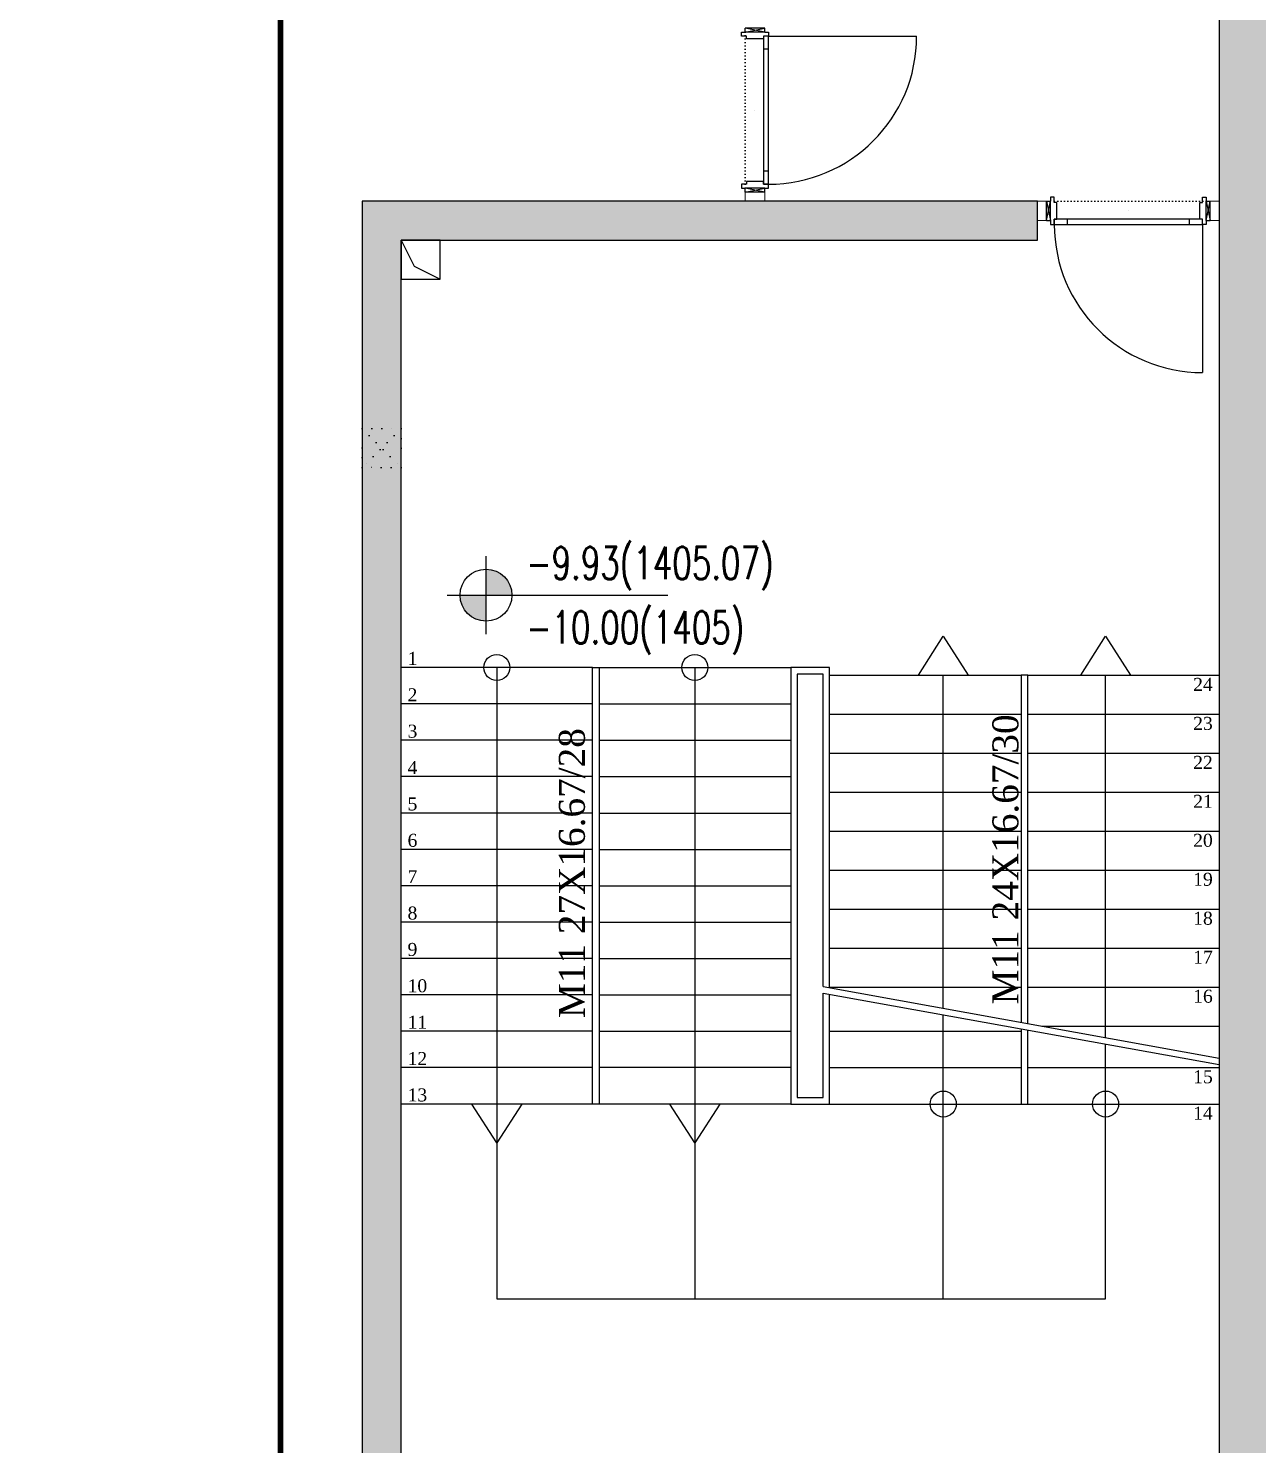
# Model space of a CAD drawing. Extents: x -5598 to 26293, y -3808 to 13850.
# Drawn here: x 19663 to 20610, y 78 to 1168 of the extents above; entities that cross this region are included whole.
import ezdxf
from ezdxf.enums import TextEntityAlignment as Align

# ---------------------------------------------------------------- set-up
doc = ezdxf.new("R2010")
doc.units = 0
doc.header["$LTSCALE"] = 100
doc.header["$MEASUREMENT"] = 0
doc.linetypes.add('DOT', pattern=[0.25, 0, -0.25])
doc.linetypes.add('HIDDEN', pattern=[0.375, 0.25, -0.125])
for name, color, linetype in [('GOR', 7, 'Continuous'), ('IZ', 7, 'Continuous'), ('KA-PEN-5 @ 1', 5, 'Continuous'), ('KOLON', 7, 'Continuous'), ('KOR KASA', 1, 'Continuous'), ('KOT', 7, 'Continuous'), ('MERD', 7, 'Continuous'), ('OLCU DIS', 7, 'Continuous'), ('TARAMA', 7, 'Continuous'), ('YAZI', 7, 'Continuous')]:
    doc.layers.add(name, color=color, linetype=linetype)
doc.layers.add('Y-DETAIL NUMBER', color=140, linetype='Continuous', lineweight=18)
doc.layers.add('Y-DUVAR GAZBETON', color=161, linetype='Continuous', lineweight=20)
doc.styles.add('OLC-50', font='romans.shx', dxfattribs={"width": 0.5, "height": 0.15})
doc.styles.add('olcu', font='romans.shx', dxfattribs={"width": 0.5})
doc.styles.add('YAZI', font='times.ttf')
doc.dimstyles.new('1-200', dxfattribs={"dimtxt": 40, "dimasz": 2, "dimexe": 0, "dimexo": 0, "dimgap": 10, "dimtad": 1, "dimdec": 4, "dimrnd": 0.1, "dimzin": 9, "dimdsep": 46, "dimtxsty": 'olcu', "dimblk1": 'SOL', "dimblk2": 'SAG', "dimsah": 1, "dimcen": 0, "dimse1": 1, "dimse2": 1, "dimclre": 13, "dimadec": 0, "dimazin": 0, "dimtfac": 1, "dimtdec": 4, "dimtix": 1, "dimtmove": 2, "dimatfit": 2, "dimldrblk": 'SOL', "dimfxl": 0, "dimtolj": 1, "dimarcsym": 0})

# ---------------------------------------------------------------- blocks, each defined once
blk = doc.blocks.new('KOT-PL(TEMIZ&KABA)')
at = {"layer": 'KOT', "linetype": 'Continuous', "lineweight": -3}
h = blk.add_hatch(color=7, dxfattribs=at)
h.paths.add_polyline_path([(0, 0), (0.2, 0, 0.414214), (0, 0.2)])
h.paths.add_polyline_path([(0, 0), (-0.2, 0, 0.414214), (0, -0.2)])
at = {"layer": 'KOT', "color": 7, "lineweight": -3}
for p, q in [((0, -0.3), (0, 0.3)), ((-0.3, 0), (1.4, 0))]:
    blk.add_line(p, q, dxfattribs=at)
at = {"layer": 'KOT', "color": 7, "linetype": 'Continuous', "lineweight": -3}
blk.add_circle((0, 0), 0.2, dxfattribs=at)
at = {"layer": 'KOT', "color": 7, "linetype": 'Continuous', "lineweight": -3, "style": 'olcu', "width": 0.7}
for tag, p in [('KOTTEMIZ', (0.31, 0.122)), ('KOTKABA', (0.31, -0.373))]:
    blk.add_attdef(tag, p, '', height=0.25, dxfattribs=at)
blk = doc.blocks.new('*U514')
at = {"color": 0, "lineweight": -2}
for p, q in [((-117, 18), (-117, 132)), ((-107, 18), (-107, 14)), ((-13.1, 18), (-13.1, 14)), ((-60, 7.5), (-60, 7.5))]:
    blk.add_line(p, q, dxfattribs=at)
at = {"color": 0, "linetype": 'DOT', "ltscale": 0.1}
blk.add_line((-120, 0), (0, 0), dxfattribs=at)
at = {"color": 0, "lineweight": -2}
for points in [[(-120, 15), (-120, 18), (-117, 18), (-117, 14), (-115, 14), (-115, 1), (-117, 1), (-117, -3), (-120, -3), (-120, 0)], [(0, 15), (0, 18), (-3, 18), (-3, 14), (-5, 14), (-5, 1), (-3, 1), (-3, -3), (0, -3), (0, 0)]]:
    blk.add_lwpolyline(points, dxfattribs=at)
blk.add_lwpolyline([(-117, 18), (-117, 14), (-3, 14), (-3, 18)], close=True, dxfattribs=at)
blk.add_arc((-117, 18), 114, 0, 90, dxfattribs=at)
at = {"style": 'OLC-50', "width": 0.5, "flags": 1}
for tag, p in [('K-NO', (-182.8, -83.8)), ('K-KANRENK', (-2.3, -88.8)), ('K-BLOK', (-183.4, -120.6)), ('K-KASRENK', (-1.2, -126.7)), ('K-KAT', (-184.3, -156)), ('K-TAMACILMA', (-2.8, -165.7)), ('K-MAHALKOD', (-183.3, -194)), ('K-FOTOSEL', (-1.8, -201.7)), ('K-MAHALAD', (-184.8, -233)), ('K-HERMETIK', (0.1, -236.3)), ('K-ACILISYON', (-183.8, -268.9)), ('K-HIDROLIK', (-2.2, -270.2)), ('K-YANGIN', (-181.9, -303.5)), ('K-KART', (-0.4, -303.8)), ('K-KANATTIP', (-184.2, -337.4)), ('K-BAND', (-1.8, -345.7)), ('K-KANATMALZ', (-182.4, -371.1)), ('K-MENFEZ', (0.1, -380.3)), ('K-KASAMALZ', (-181.4, -410.1)), ('K-PBAR', (-2.2, -414.1)), ('K-KASATIP', (-182, -446.8)), ('K-ELEKTRIKLI', (-0.4, -447.8)), ('K-DUVAR', (-182, -485.2)), ('K-TIP', (-0.4, -486.4)), ('K-REZ1', (-0.4, -524.3)), ('K-REZ2', (-0.4, -560.8)), ('K-REZ3', (-0.4, -600.7))]:
    blk.add_attdef(tag, p, '', height=30, dxfattribs=at)
blk = doc.blocks.new('*U511')
at = {"color": 0, "lineweight": -2}
for p, q in [((-117, 18), (-117, 132)), ((-107, 18), (-107, 14)), ((-13.1, 18), (-13.1, 14)), ((-60, 7.5), (-60, 7.5))]:
    blk.add_line(p, q, dxfattribs=at)
at = {"color": 0, "linetype": 'DOT', "ltscale": 0.1}
blk.add_line((-120, 0), (0, 0), dxfattribs=at)
at = {"color": 0, "lineweight": -2}
for points in [[(-120, 15), (-120, 18), (-117, 18), (-117, 14), (-115, 14), (-115, 1), (-117, 1), (-117, -3), (-120, -3), (-120, 0)], [(0, 15), (0, 18), (-3, 18), (-3, 14), (-5, 14), (-5, 1), (-3, 1), (-3, -3), (0, -3), (0, 0)]]:
    blk.add_lwpolyline(points, dxfattribs=at)
blk.add_lwpolyline([(-117, 18), (-117, 14), (-3, 14), (-3, 18)], close=True, dxfattribs=at)
blk.add_arc((-117, 18), 114, 0, 90, dxfattribs=at)
at = {"style": 'OLC-50', "width": 0.5, "flags": 1}
for tag, p in [('K-NO', (-182.8, -83.8)), ('K-KANRENK', (-2.3, -88.8)), ('K-BLOK', (-183.4, -120.6)), ('K-KASRENK', (-1.2, -126.7)), ('K-KAT', (-184.3, -156)), ('K-TAMACILMA', (-2.8, -165.7)), ('K-MAHALKOD', (-183.3, -194)), ('K-FOTOSEL', (-1.8, -201.7)), ('K-MAHALAD', (-184.8, -233)), ('K-HERMETIK', (0.1, -236.3)), ('K-ACILISYON', (-183.8, -268.9)), ('K-HIDROLIK', (-2.2, -270.2)), ('K-YANGIN', (-181.9, -303.5)), ('K-KART', (-0.4, -303.8)), ('K-KANATTIP', (-184.2, -337.4)), ('K-BAND', (-1.8, -345.7)), ('K-KANATMALZ', (-182.4, -371.1)), ('K-MENFEZ', (0.1, -380.3)), ('K-KASAMALZ', (-181.4, -410.1)), ('K-PBAR', (-2.2, -414.1)), ('K-KASATIP', (-182, -446.8)), ('K-ELEKTRIKLI', (-0.4, -447.8)), ('K-DUVAR', (-182, -485.2)), ('K-TIP', (-0.4, -486.4)), ('K-REZ1', (-0.4, -524.3)), ('K-REZ2', (-0.4, -560.8)), ('K-REZ3', (-0.4, -600.7))]:
    blk.add_attdef(tag, p, '', height=30, dxfattribs=at)
blk = doc.blocks.new('*U91')
at = {"layer": 'KOR KASA'}
for p, q in [((0, 126), (15, 126)), ((15, 126), (15, 123)), ((0, 3), (0, 0)), ((0, 3), (15, 3)), ((15, 3), (15, 0))]:
    blk.add_line(p, q, dxfattribs=at)
for points in [[(15, 126), (0, 123)], [(0, 126), (15, 123)], [(0, 126), (0, 123)], [(0, 123), (15, 123)], [(15, 3), (0, 0)], [(0, 3), (15, 0)], [(0, 0), (15, 0)]]:
    blk.add_lwpolyline(points, dxfattribs=at)
blk = doc.blocks.new('TASIYICI SISTEM (1.BODRUM KAT)')
at = {"layer": 'TARAMA'}
h = blk.add_hatch(dxfattribs=at)
h.set_pattern_fill('ANSI33', color=253, scale=100, style=2)
h.set_pattern_definition([(45, (-5880, -12320), (-17.67767, 17.67767), []), (45, (-5862.322, -12320), (-17.67767, 17.67767), [12.5, -6.25])])
h.paths.add_polyline_path([(15390, -4385.5), (15350, -4385.5), (15350, -5535), (14700, -5535), (14700, -6290), (14040, -6290), (14040, -7315), (14560, -7315), (14560, -7285), (14070, -7285), (14070, -6320), (14700, -6320), (14700, -7730), (14740, -7730), (14740, -5575), (15390, -5575)])
h.paths.add_polyline_path([(14740, -7730), (14700, -7730), (14700, -7980), (14660, -7980), (14660, -8060), (14700, -8060), (14700, -8840), (14660, -8840), (14660, -8920), (14700, -8920), (14700, -9690), (14660, -9690), (14660, -9770), (14700, -9770), (14700, -10325), (14740, -10325)])
h.paths.add_polyline_path([(14740, -10325), (14700, -10325), (14700, -10530), (14660, -10530), (14660, -10610), (14700, -10610), (14700, -12280), (14070, -12280), (14070, -11315), (14560, -11315), (14560, -11285), (14040, -11285), (14040, -12280), (13230, -12280), (13230, -12240), (13150, -12240), (13150, -12280), (13105, -12280), (13105, -12320), (13150, -12320), (13150, -12620), (12750, -12620), (12750, -12320), (12750, -12320), (12795, -12320), (12795, -12280), (12750, -12280), (12750, -12240), (12710, -12240), (12710, -12280), (12375, -12280), (12375, -12240), (12295, -12240), (12295, -12280), (11525, -12280), (11525, -12240), (11445, -12240), (11445, -12280), (10675, -12280), (10675, -12240), (10595, -12240), (10595, -12280), (10260, -12280), (10260, -12240), (10220, -12240), (10220, -12280), (10175, -12280), (10175, -12320), (10220, -12320), (10220, -12620), (9820, -12620), (9820, -12320), (9865, -12320), (9865, -12280), (9820, -12280), (9820, -12240), (9740, -12240), (9740, -12280), (9145, -12280), (9095, -12300), (9145, -12320), (9780, -12320), (9780, -12660), (10260, -12660), (10260, -12320), (12710, -12320), (12710, -12660), (13190, -12660), (13190, -12320), (14740, -12320)])
h.paths.add_polyline_path([(9045, -12280), (8980, -12280), (8980, -12240), (8900, -12240), (8900, -12280), (8695, -12280), (8630, -12300), (8695, -12320), (9045, -12320)])
h.paths.add_polyline_path([(8565, -12280), (8130, -12280), (8130, -12240), (8050, -12240), (8050, -12320), (8565, -12320)])
h.paths.add_polyline_path([(8565, -12280), (8565, -12320), (8565, -12320), (8695, -12320), (8695, -12280)])
h.paths.add_polyline_path([(8695, -12280), (8565, -12280), (8630, -12300)])
h.paths.add_polyline_path([(8630, -12300), (8565, -12320), (8695, -12320)], flags=16)
h.paths.add_polyline_path([(9145, -12280), (9045, -12280), (9045, -12320), (9145, -12320), (9095, -12300)])
h.paths.add_polyline_path([(9145, -12280), (9045, -12280), (9095, -12300)])
h.paths.add_polyline_path([(9095, -12300), (9045, -12320), (9145, -12320)], flags=17)
at = {"layer": 'GOR', "color": 6, "ltscale": 0.5}
blk.add_lwpolyline([(14100, -11315), (14070, -11315), (14070, -11345), (14100, -11345)], close=True, dxfattribs=at)
blk.add_lwpolyline([(14070, -11315), (14080, -11335), (14100, -11345)], dxfattribs=at)
at = {"layer": 'IZ', "color": 4, "linetype": 'DOT', "ltscale": 0.3}
for p, q in [((14070, -11460), (14040, -11490)), ((14040, -11460), (14070, -11490))]:
    blk.add_line(p, q, dxfattribs=at)
blk.add_lwpolyline([(14070, -11460), (14070, -11490), (14040, -11490), (14040, -11460)], close=True, dxfattribs=at)
at = {"layer": 'KOLON', "color": 4}
for points in [[(14700, -9770), (14700, -10530), (14660, -10530), (14660, -10610), (14700, -10610), (14700, -12280)], [(14070, -12280), (14070, -11315), (14560, -11315), (14560, -11285), (14040, -11285), (14040, -12280)]]:
    blk.add_lwpolyline(points, dxfattribs=at)
at = {"layer": 'MERD', "color": 6}
for p, q in [((14468.3, -11650), (14487.5, -11620)), ((14487.5, -11620), (14506.7, -11650)), ((14593.3, -11650), (14612.5, -11620)), ((14612.5, -11620), (14631.7, -11650)), ((14217.5, -11644), (14070, -11644)), ((14143.7, -11644), (14143.7, -12130)), ((14222.5, -11644), (14370, -11644)), ((14296.2, -11644), (14296.2, -12130)), ((14400, -11644), (14370, -11644)), ((14370, -11644), (14370, -11980)), ((14375, -11649), (14375, -11975)), ((14395, -11649), (14375, -11649)), ((14395, -11889.6), (14395, -11649)), ((14400, -11890.5), (14400, -11644)), ((14400, -11650), (14547.5, -11650)), ((14487.5, -11906.3), (14487.5, -11650)), ((14552.5, -11650), (14700, -11650)), ((14612.5, -11928.8), (14612.5, -11650)), ((14217.5, -11672), (14070, -11672)), ((14222.5, -11672), (14370, -11672)), ((14400, -11680), (14547.5, -11680)), ((14552.5, -11680), (14700, -11680)), ((14217.5, -11700), (14070, -11700)), ((14222.5, -11700), (14370, -11700)), ((14400, -11710), (14547.5, -11710)), ((14552.5, -11710), (14700, -11710)), ((14217.5, -11728), (14070, -11728)), ((14222.5, -11728), (14370, -11728)), ((14400, -11740), (14547.5, -11740)), ((14552.5, -11740), (14700, -11740)), ((14217.5, -11756), (14070, -11756)), ((14222.5, -11756), (14370, -11756)), ((14400, -11770), (14547.5, -11770)), ((14552.5, -11770), (14700, -11770)), ((14217.5, -11784), (14070, -11784)), ((14222.5, -11784), (14370, -11784)), ((14400, -11800), (14547.5, -11800)), ((14552.5, -11800), (14700, -11800)), ((14217.5, -11812), (14070, -11812)), ((14222.5, -11812), (14370, -11812)), ((14400, -11830), (14547.5, -11830)), ((14552.5, -11830), (14700, -11830)), ((14217.5, -11840), (14070, -11840)), ((14222.5, -11840), (14370, -11840)), ((14400, -11860), (14547.5, -11860)), ((14552.5, -11860), (14700, -11860)), ((14217.5, -11868), (14070, -11868)), ((14222.5, -11868), (14370, -11868)), ((14395, -11889.6), (14700, -11944.6)), ((14400, -11890), (14547.5, -11890)), ((14552.5, -11890), (14700, -11890)), ((14217.5, -11896), (14070, -11896)), ((14222.5, -11896), (14370, -11896)), ((14395, -11975), (14395, -11894.6)), ((14395, -11894.6), (14700, -11949.6)), ((14400, -11980), (14400, -11895.5)), ((14487.5, -12130), (14487.5, -11911.3)), ((14217.5, -11924), (14070, -11924)), ((14222.5, -11924), (14370, -11924)), ((14400, -11924), (14547.5, -11924)), ((14563.5, -11920), (14700, -11920)), ((14612.5, -12130), (14612.5, -11933.8)), ((14217.5, -11952), (14070, -11952)), ((14370, -11952), (14222.5, -11952)), ((14400, -11952), (14547.5, -11952)), ((14552.5, -11952), (14700, -11952)), ((14217.5, -11980), (14070, -11980)), ((14143.7, -12010), (14124.5, -11980)), ((14163, -11980), (14143.7, -12010)), ((14370, -11980), (14222.5, -11980)), ((14296.2, -12010), (14277, -11980)), ((14315.5, -11980), (14296.2, -12010)), ((14370, -11980), (14400, -11980)), ((14375, -11975), (14395, -11975)), ((14400, -11980), (14547.5, -11980)), ((14552.5, -11980), (14700, -11980)), ((14143.7, -12130), (14612.5, -12130))]:
    blk.add_line(p, q, dxfattribs=at)
blk.add_lwpolyline([(14217.5, -11980), (14217.5, -11644), (14222.5, -11644), (14222.5, -11980)], close=True, dxfattribs=at)
for points in [[(14552.5, -11918.2), (14552.5, -11650), (14547.5, -11650), (14547.5, -11917.1)], [(14547.5, -11922.1), (14547.5, -11980), (14552.5, -11980), (14552.5, -11923.2)]]:
    blk.add_lwpolyline(points, dxfattribs=at)
for centre in [(14143.7, -11644), (14296.2, -11644), (14487.5, -11980), (14612.5, -11980)]:
    blk.add_circle(centre, 10, dxfattribs=at)
at = {"layer": 'Y-DUVAR GAZBETON'}
for p, q in [((14335, -11285), (14335, -11278)), ((14335, -11278), (14350, -11278)), ((14350, -11285), (14350, -11278)), ((14560, -11285), (14567, -11285)), ((14567, -11285), (14567, -11300)), ((14700, -11285), (14693, -11285)), ((14693, -11285), (14693, -11300)), ((14560, -11300), (14567, -11300)), ((14700, -11300), (14693, -11300))]:
    blk.add_line(p, q, dxfattribs=at)
at = {"layer": 'KA-PEN-5 @ 1'}
for name, p, rotation in [('*U511', (14335, -11275), 270), ('*U514', (14570, -11285), 180)]:
    blk.add_blockref(name, p, dxfattribs=dict(at, rotation=rotation))
at = {"layer": 'KOR KASA'}
for p, rotation in [((14350, -11152), 180), ((14693, -11300), 90)]:
    blk.add_blockref('*U91', p, dxfattribs=dict(at, rotation=rotation))
at = {"layer": 'KOT', "xscale": 100, "yscale": 100, "zscale": 100}
blk.add_blockref('KOT-PL(TEMIZ&KABA)', (14135.4, -11588.3), dxfattribs=at).add_auto_attribs({'KOTTEMIZ': '-9.93(1405.07)', 'KOTKABA': '-10.00(1405)'})
at = {"layer": 'YAZI', "color": 7, "style": 'YAZI'}
for s, p in [('1', (14075, -11642)), ('2', (14075, -11670)), ('3', (14075, -11698)), ('4', (14075, -11726)), ('5', (14075, -11754)), ('6', (14075, -11782)), ('7', (14075, -11810)), ('8', (14075, -11838)), ('9', (14075, -11866)), ('10', (14075, -11894)), ('11', (14075, -11922)), ('12', (14075, -11950)), ('13', (14075, -11978))]:
    blk.add_text(s, height=10, dxfattribs=at).set_placement(p)
for s, p in [('24', (14695, -11652)), ('23', (14695, -11682)), ('22', (14695, -11712)), ('21', (14695, -11742)), ('20', (14695, -11772)), ('19', (14695, -11802)), ('18', (14695, -11832)), ('17', (14695, -11862)), ('16', (14695, -11892)), ('15', (14695, -11954)), ('14', (14695, -11982))]:
    blk.add_text(s, height=10, dxfattribs=at).set_placement(p, align=Align.TOP_RIGHT)
for s, p in [('M11 24X16.67/30', (14545.3, -11903.3)), ('M11 27X16.67/28', (14211.5, -11913.9))]:
    blk.add_text(s, height=20, rotation=90, dxfattribs=at).set_placement(p)
blk = doc.blocks.new('SOL')
at = {"color": 0}
for p, q in [((0, 30), (0, -6.96)), ((7.58, 0), (-6.97, 0))]:
    blk.add_line(p, q, dxfattribs=at)
blk.add_circle((0, 0), 3, dxfattribs=at)
blk = doc.blocks.new('SAG')
at = {"color": 0}
for p, q in [((0, -30), (0, 6.96)), ((7.58, 0), (-6.97, 0))]:
    blk.add_line(p, q, dxfattribs=at)
blk.add_circle((0, 0), 3, dxfattribs=at)
blk = doc.blocks.new('*D267')
at = {"layer": 'OLCU DIS', "color": 0, "lineweight": -2, "transparency": 16777216}
blk.add_line((21268, -695), (20622, -695), dxfattribs=at)
at = {"layer": 'OLCU DIS', "color": 0, "lineweight": -2, "transparency": 16777216, "xscale": 2, "yscale": 2, "zscale": 2, "rotation": 180}
blk.add_blockref('SAG', (20620, -695), dxfattribs=at)
at = {"layer": 'OLCU DIS', "color": 0, "lineweight": -2, "transparency": 16777216, "xscale": 2, "yscale": 2, "zscale": 2}
blk.add_blockref('SOL', (21270, -695), dxfattribs=at)
at = {"layer": 'OLCU DIS', "color": 0, "transparency": 16777216, "insert": (21003, -665), "char_height": 40, "attachment_point": 5, "style": 'olcu'}
blk.add_mtext('\\A1;650', dxfattribs=at)
blk = doc.blocks.new('*D268')
at = {"layer": 'OLCU DIS', "color": 0, "lineweight": -2, "transparency": 16777216}
blk.add_line((20618, -695), (19072, -695), dxfattribs=at)
at = {"layer": 'OLCU DIS', "color": 0, "lineweight": -2, "transparency": 16777216, "xscale": 2, "yscale": 2, "zscale": 2, "rotation": 180}
blk.add_blockref('SAG', (19070, -695), dxfattribs=at)
at = {"layer": 'OLCU DIS', "color": 0, "lineweight": -2, "transparency": 16777216, "xscale": 2, "yscale": 2, "zscale": 2}
blk.add_blockref('SOL', (20620, -695), dxfattribs=at)
at = {"layer": 'OLCU DIS', "color": 0, "transparency": 16777216, "insert": (19648.2, -665), "char_height": 40, "attachment_point": 5, "style": 'olcu'}
blk.add_mtext('\\A1;1550', dxfattribs=at)
blk = doc.blocks.new('*D332')
at = {"layer": 'OLCU DIS', "color": 0, "lineweight": -2, "transparency": 16777216}
blk.add_line((21268, -935), (-2968, -935), dxfattribs=at)
at = {"layer": 'OLCU DIS', "color": 0, "lineweight": -2, "transparency": 16777216, "xscale": 2, "yscale": 2, "zscale": 2, "rotation": 180}
blk.add_blockref('SAG', (-2970, -935), dxfattribs=at)
at = {"layer": 'OLCU DIS', "color": 0, "lineweight": -2, "transparency": 16777216, "xscale": 2, "yscale": 2, "zscale": 2}
blk.add_blockref('SOL', (21270, -935), dxfattribs=at)
at = {"layer": 'OLCU DIS', "color": 0, "transparency": 16777216, "insert": (9295.6, -905), "char_height": 40, "attachment_point": 5, "style": 'olcu'}
blk.add_mtext('\\A1;24240', dxfattribs=at)

msp = doc.modelspace()

# ---------------------------------------------------------------- linework, layer by layer
at = {"layer": 'Y-DETAIL NUMBER', "linetype": 'HIDDEN', "const_width": 4.374}
msp.add_lwpolyline([(19912.25152, 1231.25142), (20638.88275, 1231.25142, -0.4142135624), (20693.88275, 1176.25142), (20693.88275, 5.00004, -0.4142135624), (20638.88275, -49.99996), (19912.25152, -49.99996, -0.4142135624), (19857.25152, 5.00004), (19857.25152, 1176.25142, -0.4142135624)], format="xyb", close=True, dxfattribs=at)

# ---------------------------------------------------------------- block references
at = {"layer": 'KOLON'}
msp.add_blockref('TASIYICI SISTEM (1.BODRUM KAT)', (5880, 12320), dxfattribs=at)

# ---------------------------------------------------------------- dimensions: what is measured, and where the dimension line sits
at = {"layer": 'OLCU DIS', "color": 7}
for base, p1, p2, picture, middle in [((-2970, -935), (21270, -635), (-2970, 7535), '*D332', (9295.63768, -905)), ((19070, -695), (20620, 6745), (19070, 0), '*D268', (19648.19326, -665)), ((20620, -695), (21270, 6745), (20620, 6745), '*D267', (21003.01623, -665))]:
    dim = msp.add_linear_dim(base=base, p1=p1, p2=p2, dimstyle='1-200', dxfattribs=at)
    dim.commit()
    dim.dimension.update_dxf_attribs({"geometry": picture, "text_midpoint": middle, "dimtype": 160})

doc.saveas('drawing.dxf')
